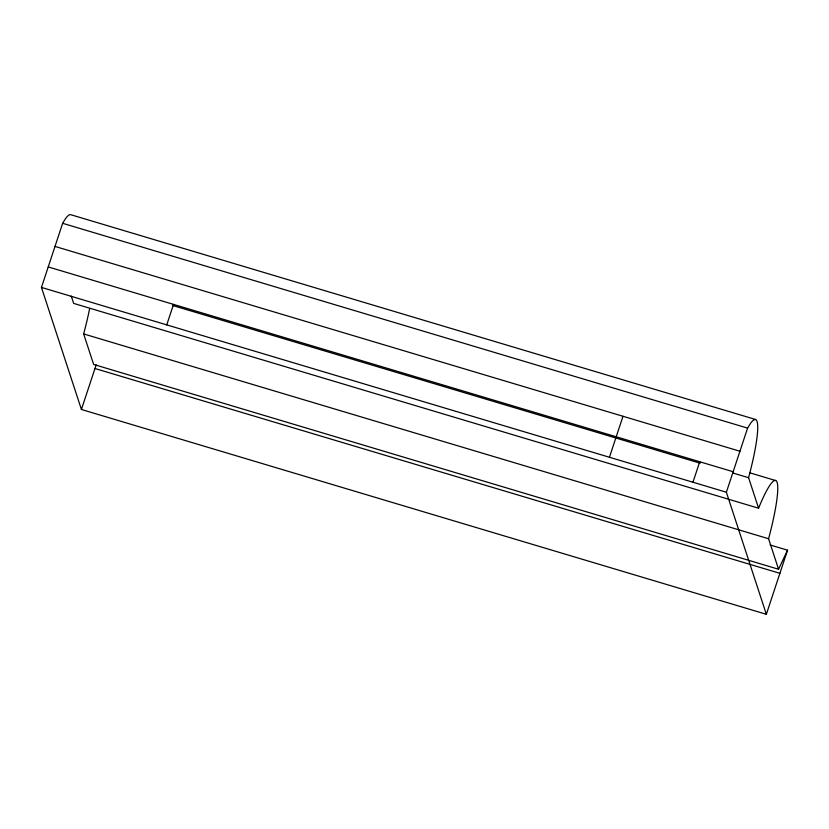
<?xml version="1.0" encoding="UTF-8"?>
<svg xmlns="http://www.w3.org/2000/svg" width="829" height="829" viewBox="0 0 829 829"><rect width="100%" height="100%" fill="white"/><g stroke="black" fill="none" stroke-linecap="round" stroke-linejoin="round"><path stroke-width="1.24" d="M770.182 544.995L787.55 550.187L766.348 614.299L81.418 409.485L41.45 287.414L62.652 223.302L65.522 218.659A71.553 10.124 -73.4 0 1 70.745 214.701L755.675 419.515M81.418 409.485L96.185 364.853M166.743 324.885L173.52 304.388M609.439 457.266L622.993 416.282M692.961 482.24L699.738 461.743M766.348 614.299L726.38 492.229L747.582 428.116L750.442 423.474A71.553 10.124 -73.4 0 1 748.587 477.701L758.587 508.218L73.657 303.404L71.263 296.077M89.594 308.792A71.553 10.124 -73.4 0 1 83.646 333.921L93.646 364.439L778.566 569.254L787.55 550.187M62.652 223.302L747.582 428.116M55.004 246.431L739.924 451.245M749.603 472.758L775.654 480.551M48.227 266.928L733.147 471.742M172.857 305.538L700.194 463.224M732.463 472.872L748.587 477.701M41.45 287.414L726.38 492.229M83.646 333.921L768.576 538.736L778.566 569.254M94.972 368.511L779.902 573.326M758.587 508.218A71.553 10.124 -73.4 0 1 777.136 482.488A71.553 10.124 -73.4 0 1 768.576 538.736"/></g></svg>
